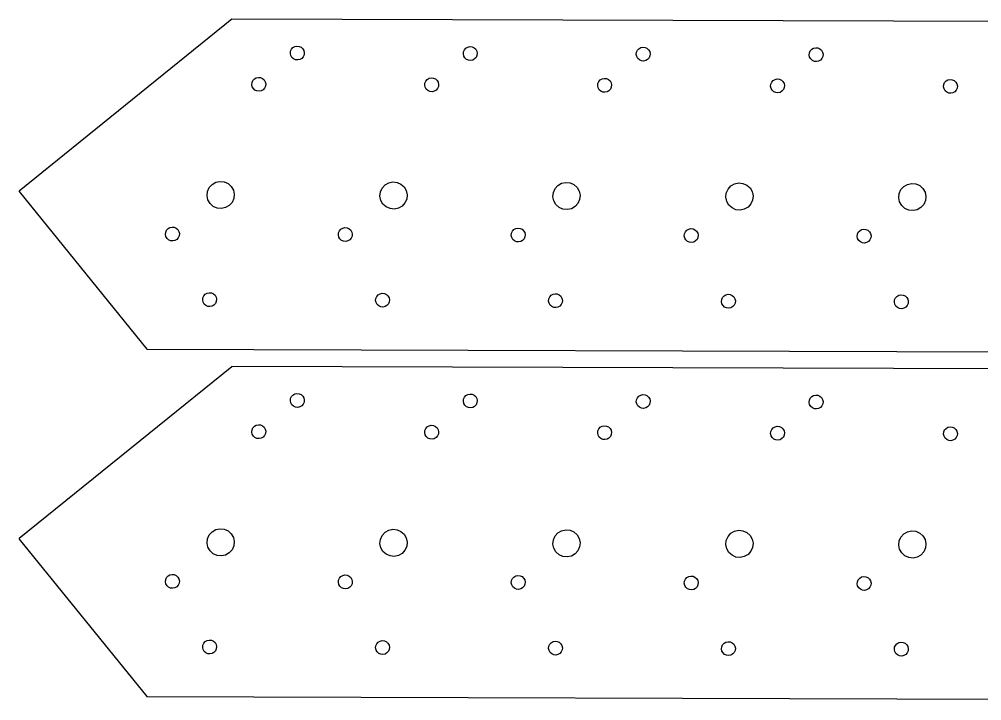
# Model space of a CAD drawing. Header units: metres. Extents: x 5 to 408, y 9 to 287.
# Drawn here: x 5.6 to 199.5, y 8.8 to 146.1 of the extents above; entities that cross this region are included whole.
import ezdxf

# ---------------------------------------------------------------- set-up
doc = ezdxf.new("R2010")
doc.units = ezdxf.units.M

msp = doc.modelspace()

# ---------------------------------------------------------------- linework, layer by layer
for p, q in [((48.4437, 146.137), (5.6551, 111.487)), ((48.4763, 146.148), (48.4437, 146.137)), ((325.884, 145.308), (48.4763, 146.148)), ((60.2551, 139.26), (60.3009, 139.695)), ((60.3009, 139.695), (60.4789, 140.095)), ((60.4789, 140.095), (60.7717, 140.42)), ((60.7717, 140.42), (61.1507, 140.639)), ((61.1507, 140.639), (61.5787, 140.73)), ((61.5787, 140.73), (62.014, 140.684)), ((62.014, 140.684), (62.4138, 140.506)), ((62.4138, 140.506), (62.739, 140.213)), ((62.739, 140.213), (62.9578, 139.834)), ((62.9578, 139.834), (63.0488, 139.406)), ((95.0831, 139.154), (95.1288, 139.589)), ((95.1288, 139.589), (95.3069, 139.989)), ((95.3069, 139.989), (95.5996, 140.314)), ((95.5996, 140.314), (95.9787, 140.533)), ((95.9787, 140.533), (96.4067, 140.624)), ((96.4067, 140.624), (96.842, 140.578)), ((96.842, 140.578), (97.2418, 140.4)), ((97.2418, 140.4), (97.5669, 140.108)), ((97.5669, 140.108), (97.7858, 139.729)), ((97.7858, 139.729), (97.8768, 139.301)), ((129.957, 139.484), (130.135, 139.884)), ((130.135, 139.884), (130.428, 140.209)), ((130.428, 140.209), (130.807, 140.428)), ((130.807, 140.428), (131.235, 140.519)), ((131.235, 140.519), (131.67, 140.473)), ((131.67, 140.473), (132.07, 140.295)), ((132.07, 140.295), (132.395, 140.002)), ((132.395, 140.002), (132.614, 139.623)), ((132.614, 139.623), (132.705, 139.195)), ((164.785, 139.378), (164.963, 139.778)), ((164.963, 139.778), (165.256, 140.103)), ((165.256, 140.103), (165.635, 140.322)), ((165.635, 140.322), (166.063, 140.413)), ((166.063, 140.413), (166.498, 140.367)), ((166.498, 140.367), (166.898, 140.189)), ((166.898, 140.189), (167.223, 139.896)), ((167.223, 139.896), (167.442, 139.517)), ((60.3461, 138.832), (60.2551, 139.26)), ((60.5649, 138.453), (60.3461, 138.832)), ((60.8901, 138.16), (60.5649, 138.453)), ((61.2899, 137.982), (60.8901, 138.16)), ((61.7252, 137.936), (61.2899, 137.982)), ((62.1532, 138.027), (61.7252, 137.936)), ((62.5322, 138.246), (62.1532, 138.027)), ((62.825, 138.571), (62.5322, 138.246)), ((63.003, 138.971), (62.825, 138.571)), ((63.0488, 139.406), (63.003, 138.971)), ((95.1741, 138.726), (95.0831, 139.154)), ((95.3929, 138.347), (95.1741, 138.726)), ((95.7181, 138.054), (95.3929, 138.347)), ((96.1179, 137.876), (95.7181, 138.054)), ((96.5532, 137.83), (96.1179, 137.876)), ((96.9812, 137.921), (96.5532, 137.83)), ((97.3602, 138.14), (96.9812, 137.921)), ((97.653, 138.465), (97.3602, 138.14)), ((97.831, 138.865), (97.653, 138.465)), ((97.8768, 139.301), (97.831, 138.865)), ((129.911, 139.048), (129.957, 139.484)), ((130.002, 138.62), (129.911, 139.048)), ((130.221, 138.241), (130.002, 138.62)), ((130.546, 137.949), (130.221, 138.241)), ((130.946, 137.771), (130.546, 137.949)), ((131.381, 137.725), (130.946, 137.771)), ((131.809, 137.816), (131.381, 137.725)), ((132.188, 138.035), (131.809, 137.816)), ((132.481, 138.36), (132.188, 138.035)), ((132.659, 138.76), (132.481, 138.36)), ((132.705, 139.195), (132.659, 138.76)), ((164.739, 138.943), (164.785, 139.378)), ((164.83, 138.515), (164.739, 138.943)), ((165.049, 138.136), (164.83, 138.515)), ((165.374, 137.843), (165.049, 138.136)), ((165.774, 137.665), (165.374, 137.843)), ((166.209, 137.619), (165.774, 137.665)), ((166.637, 137.71), (166.209, 137.619)), ((167.016, 137.929), (166.637, 137.71)), ((167.309, 138.254), (167.016, 137.929)), ((167.487, 138.654), (167.309, 138.254)), ((167.442, 139.517), (167.533, 139.089)), ((167.533, 139.089), (167.487, 138.654)), ((52.5294, 133.402), (52.7074, 133.801)), ((52.7074, 133.801), (53.0002, 134.127)), ((53.0002, 134.127), (53.3792, 134.345)), ((53.3792, 134.345), (53.8072, 134.436)), ((53.8072, 134.436), (54.2425, 134.391)), ((54.2425, 134.391), (54.6423, 134.213)), ((54.6423, 134.213), (54.9675, 133.92)), ((54.9675, 133.92), (55.1864, 133.541)), ((87.5354, 133.696), (87.8282, 134.021)), ((87.8282, 134.021), (88.2072, 134.24)), ((88.2072, 134.24), (88.6352, 134.331)), ((88.6352, 134.331), (89.0705, 134.285)), ((89.0705, 134.285), (89.4703, 134.107)), ((89.4703, 134.107), (89.7955, 133.814)), ((89.7955, 133.814), (90.0143, 133.435)), ((122.363, 133.59), (122.656, 133.916)), ((122.656, 133.916), (123.035, 134.134)), ((123.035, 134.134), (123.463, 134.225)), ((123.463, 134.225), (123.898, 134.18)), ((123.898, 134.18), (124.298, 134.002)), ((124.298, 134.002), (124.623, 133.709)), ((157.191, 133.485), (157.484, 133.81)), ((157.484, 133.81), (157.863, 134.029)), ((157.863, 134.029), (158.291, 134.12)), ((158.291, 134.12), (158.726, 134.074)), ((158.726, 134.074), (159.126, 133.896)), ((159.126, 133.896), (159.451, 133.603)), ((192.312, 133.704), (192.691, 133.923)), ((192.691, 133.923), (193.119, 134.014)), ((193.119, 134.014), (193.554, 133.968)), ((193.554, 133.968), (193.954, 133.79)), ((193.954, 133.79), (194.279, 133.498)), ((52.4836, 132.966), (52.5294, 133.402)), ((52.5746, 132.538), (52.4836, 132.966)), ((52.7935, 132.159), (52.5746, 132.538)), ((53.1187, 131.867), (52.7935, 132.159)), ((53.5184, 131.689), (53.1187, 131.867)), ((54.7608, 131.953), (54.3817, 131.734)), ((55.0536, 132.278), (54.7608, 131.953)), ((55.2316, 132.678), (55.0536, 132.278)), ((55.1864, 133.541), (55.2773, 133.113)), ((55.2773, 133.113), (55.2316, 132.678)), ((87.3116, 132.861), (87.3574, 133.296)), ((87.4026, 132.433), (87.3116, 132.861)), ((87.3574, 133.296), (87.5354, 133.696)), ((87.6215, 132.054), (87.4026, 132.433)), ((87.9466, 131.761), (87.6215, 132.054)), ((89.5888, 131.847), (89.2097, 131.628)), ((89.8816, 132.172), (89.5888, 131.847)), ((90.0595, 132.572), (89.8816, 132.172)), ((90.0143, 133.435), (90.1053, 133.007)), ((90.1053, 133.007), (90.0595, 132.572)), ((122.14, 132.755), (122.185, 133.191)), ((122.231, 132.327), (122.14, 132.755)), ((122.185, 133.191), (122.363, 133.59)), ((122.449, 131.948), (122.231, 132.327)), ((122.775, 131.655), (122.449, 131.948)), ((124.71, 132.067), (124.417, 131.742)), ((124.623, 133.709), (124.842, 133.33)), ((124.888, 132.466), (124.71, 132.067)), ((124.842, 133.33), (124.933, 132.902)), ((124.933, 132.902), (124.888, 132.466)), ((156.968, 132.65), (157.013, 133.085)), ((157.059, 132.222), (156.968, 132.65)), ((157.013, 133.085), (157.191, 133.485)), ((157.277, 131.843), (157.059, 132.222)), ((157.603, 131.55), (157.277, 131.843)), ((159.538, 131.961), (159.245, 131.636)), ((159.451, 133.603), (159.67, 133.224)), ((159.716, 132.361), (159.538, 131.961)), ((159.67, 133.224), (159.761, 132.796)), ((159.761, 132.796), (159.716, 132.361)), ((191.796, 132.544), (191.841, 132.979)), ((191.887, 132.116), (191.796, 132.544)), ((191.841, 132.979), (192.019, 133.379)), ((192.105, 131.737), (191.887, 132.116)), ((192.019, 133.379), (192.312, 133.704)), ((194.366, 131.856), (194.073, 131.53)), ((194.279, 133.498), (194.498, 133.119)), ((194.544, 132.255), (194.366, 131.856)), ((194.498, 133.119), (194.589, 132.691)), ((194.589, 132.691), (194.544, 132.255)), ((53.9537, 131.643), (53.5184, 131.689)), ((54.3817, 131.734), (53.9537, 131.643)), ((88.3464, 131.583), (87.9466, 131.761)), ((88.7817, 131.537), (88.3464, 131.583)), ((89.2097, 131.628), (88.7817, 131.537)), ((123.174, 131.477), (122.775, 131.655)), ((123.61, 131.432), (123.174, 131.477)), ((124.038, 131.523), (123.61, 131.432)), ((124.417, 131.742), (124.038, 131.523)), ((158.002, 131.372), (157.603, 131.55)), ((158.438, 131.326), (158.002, 131.372)), ((158.866, 131.417), (158.438, 131.326)), ((159.245, 131.636), (158.866, 131.417)), ((192.431, 131.444), (192.105, 131.737)), ((192.83, 131.266), (192.431, 131.444)), ((193.266, 131.221), (192.83, 131.266)), ((193.694, 131.312), (193.266, 131.221)), ((194.073, 131.53), (193.694, 131.312)), ((43.9052, 112.232), (44.479, 112.869)), ((44.479, 112.869), (45.2217, 113.298)), ((45.2217, 113.298), (46.0606, 113.476)), ((46.0606, 113.476), (46.9135, 113.387)), ((46.9135, 113.387), (47.6971, 113.038)), ((47.6971, 113.038), (48.3343, 112.464)), ((48.3343, 112.464), (48.7632, 111.721)), ((78.7332, 112.126), (79.307, 112.764)), ((79.307, 112.764), (80.0497, 113.192)), ((80.0497, 113.192), (80.8885, 113.371)), ((80.8885, 113.371), (81.7415, 113.281)), ((81.7415, 113.281), (82.525, 112.932)), ((82.525, 112.932), (83.1623, 112.358)), ((113.561, 112.021), (114.135, 112.658)), ((114.135, 112.658), (114.878, 113.087)), ((114.878, 113.087), (115.717, 113.265)), ((115.717, 113.265), (116.57, 113.176)), ((116.57, 113.176), (117.353, 112.827)), ((117.353, 112.827), (117.99, 112.253)), ((148.389, 111.915), (148.963, 112.552)), ((148.963, 112.552), (149.706, 112.981)), ((149.706, 112.981), (150.545, 113.16)), ((150.545, 113.16), (151.398, 113.07)), ((151.398, 113.07), (152.181, 112.721)), ((152.181, 112.721), (152.818, 112.147)), ((183.217, 111.81), (183.791, 112.447)), ((183.791, 112.447), (184.534, 112.876)), ((184.534, 112.876), (185.373, 113.054)), ((185.373, 113.054), (186.226, 112.964)), ((186.226, 112.964), (187.009, 112.616)), ((187.009, 112.616), (187.646, 112.042)), ((5.6551, 111.487), (5.6464, 111.405)), ((5.6464, 111.405), (31.3257, 79.6938)), ((43.4667, 110.595), (43.5563, 111.448)), ((43.645, 109.757), (43.4667, 110.595)), ((43.5563, 111.448), (43.9052, 112.232)), ((48.7632, 111.721), (48.9415, 110.882)), ((48.9415, 110.882), (48.8518, 110.029)), ((78.2946, 110.49), (78.3843, 111.343)), ((78.473, 109.651), (78.2946, 110.49)), ((78.3843, 111.343), (78.7332, 112.126)), ((83.1623, 112.358), (83.5912, 111.616)), ((83.5912, 111.616), (83.7695, 110.777)), ((83.7695, 110.777), (83.6798, 109.924)), ((113.123, 110.384), (113.212, 111.237)), ((113.212, 111.237), (113.561, 112.021)), ((117.99, 112.253), (118.419, 111.51)), ((118.419, 111.51), (118.597, 110.671)), ((118.597, 110.671), (118.508, 109.818)), ((147.951, 110.279), (148.04, 111.132)), ((148.04, 111.132), (148.389, 111.915)), ((152.818, 112.147), (153.247, 111.405)), ((153.247, 111.405), (153.425, 110.566)), ((153.425, 110.566), (153.336, 109.713)), ((182.779, 110.173), (182.868, 111.026)), ((182.868, 111.026), (183.217, 111.81)), ((187.646, 112.042), (188.075, 111.299)), ((188.075, 111.299), (188.253, 110.46)), ((44.0738, 109.014), (43.645, 109.757)), ((44.7111, 108.44), (44.0738, 109.014)), ((47.9292, 108.609), (47.1864, 108.18)), ((48.503, 109.246), (47.9292, 108.609)), ((48.8518, 110.029), (48.503, 109.246)), ((78.9018, 108.908), (78.473, 109.651)), ((79.5391, 108.334), (78.9018, 108.908)), ((83.331, 109.14), (82.7572, 108.503)), ((83.6798, 109.924), (83.331, 109.14)), ((113.301, 109.545), (113.123, 110.384)), ((113.73, 108.803), (113.301, 109.545)), ((114.367, 108.229), (113.73, 108.803)), ((118.159, 109.035), (117.585, 108.398)), ((118.508, 109.818), (118.159, 109.035)), ((148.129, 109.44), (147.951, 110.279)), ((148.558, 108.697), (148.129, 109.44)), ((149.195, 108.123), (148.558, 108.697)), ((152.987, 108.929), (152.413, 108.292)), ((153.336, 109.713), (152.987, 108.929)), ((182.957, 109.334), (182.779, 110.173)), ((183.386, 108.592), (182.957, 109.334)), ((184.023, 108.018), (183.386, 108.592)), ((187.815, 108.824), (187.241, 108.186)), ((188.164, 109.607), (187.815, 108.824)), ((188.253, 110.46), (188.164, 109.607)), ((45.4946, 108.091), (44.7111, 108.44)), ((46.3476, 108.002), (45.4946, 108.091)), ((47.1864, 108.18), (46.3476, 108.002)), ((80.3226, 107.986), (79.5391, 108.334)), ((81.1756, 107.896), (80.3226, 107.986)), ((82.0144, 108.074), (81.1756, 107.896)), ((82.7572, 108.503), (82.0144, 108.074)), ((115.151, 107.88), (114.367, 108.229)), ((116.004, 107.79), (115.151, 107.88)), ((116.842, 107.969), (116.004, 107.79)), ((117.585, 108.398), (116.842, 107.969)), ((149.979, 107.774), (149.195, 108.123)), ((150.832, 107.685), (149.979, 107.774)), ((151.67, 107.863), (150.832, 107.685)), ((152.413, 108.292), (151.67, 107.863)), ((184.807, 107.669), (184.023, 108.018)), ((185.66, 107.579), (184.807, 107.669)), ((186.498, 107.758), (185.66, 107.579)), ((187.241, 108.186), (186.498, 107.758)), ((35.0929, 102.799), (35.1387, 103.234)), ((35.1839, 102.371), (35.0929, 102.799)), ((35.1387, 103.234), (35.3167, 103.634)), ((35.3167, 103.634), (35.6095, 103.959)), ((35.6095, 103.959), (35.9885, 104.178)), ((35.9885, 104.178), (36.4165, 104.269)), ((36.4165, 104.269), (36.8518, 104.223)), ((36.8518, 104.223), (37.2516, 104.046)), ((37.2516, 104.046), (37.5768, 103.753)), ((37.5768, 103.753), (37.7956, 103.374)), ((37.7956, 103.374), (37.8866, 102.946)), ((37.8866, 102.946), (37.8408, 102.51)), ((69.9209, 102.694), (69.9667, 103.129)), ((69.9667, 103.129), (70.1447, 103.529)), ((70.1447, 103.529), (70.4374, 103.854)), ((70.4374, 103.854), (70.8165, 104.073)), ((70.8165, 104.073), (71.2445, 104.164)), ((71.2445, 104.164), (71.6798, 104.118)), ((71.6798, 104.118), (72.0796, 103.94)), ((72.0796, 103.94), (72.4047, 103.647)), ((72.4047, 103.647), (72.6236, 103.268)), ((72.6236, 103.268), (72.7146, 102.84)), ((72.7146, 102.84), (72.6688, 102.405)), ((104.749, 102.588), (104.795, 103.023)), ((104.795, 103.023), (104.973, 103.423)), ((104.973, 103.423), (105.265, 103.748)), ((105.265, 103.748), (105.645, 103.967)), ((105.645, 103.967), (106.072, 104.058)), ((106.072, 104.058), (106.508, 104.012)), ((106.508, 104.012), (106.908, 103.834)), ((106.908, 103.834), (107.233, 103.542)), ((107.233, 103.542), (107.452, 103.163)), ((107.452, 103.163), (107.543, 102.735)), ((139.577, 102.482), (139.623, 102.918)), ((139.623, 102.918), (139.801, 103.318)), ((139.801, 103.318), (140.093, 103.643)), ((140.093, 103.643), (140.473, 103.862)), ((140.473, 103.862), (140.9, 103.953)), ((140.9, 103.953), (141.336, 103.907)), ((141.336, 103.907), (141.736, 103.729)), ((141.736, 103.729), (142.061, 103.436)), ((142.061, 103.436), (142.28, 103.057)), ((142.28, 103.057), (142.371, 102.629)), ((174.405, 102.377), (174.451, 102.812)), ((174.451, 102.812), (174.629, 103.212)), ((174.629, 103.212), (174.921, 103.537)), ((174.921, 103.537), (175.3, 103.756)), ((175.3, 103.756), (175.728, 103.847)), ((175.728, 103.847), (176.164, 103.801)), ((176.164, 103.801), (176.564, 103.623)), ((176.564, 103.623), (176.889, 103.33)), ((176.889, 103.33), (177.108, 102.951)), ((177.108, 102.951), (177.199, 102.523)), ((35.4027, 101.992), (35.1839, 102.371)), ((35.7279, 101.699), (35.4027, 101.992)), ((36.1277, 101.521), (35.7279, 101.699)), ((36.563, 101.476), (36.1277, 101.521)), ((36.991, 101.567), (36.563, 101.476)), ((37.37, 101.785), (36.991, 101.567)), ((37.6628, 102.111), (37.37, 101.785)), ((37.8408, 102.51), (37.6628, 102.111)), ((70.0119, 102.266), (69.9209, 102.694)), ((70.2307, 101.887), (70.0119, 102.266)), ((70.5559, 101.594), (70.2307, 101.887)), ((70.9557, 101.416), (70.5559, 101.594)), ((71.391, 101.37), (70.9557, 101.416)), ((71.819, 101.461), (71.391, 101.37)), ((72.198, 101.68), (71.819, 101.461)), ((72.4908, 102.005), (72.198, 101.68)), ((72.6688, 102.405), (72.4908, 102.005)), ((104.84, 102.16), (104.749, 102.588)), ((105.059, 101.781), (104.84, 102.16)), ((105.384, 101.488), (105.059, 101.781)), ((105.784, 101.31), (105.384, 101.488)), ((106.219, 101.264), (105.784, 101.31)), ((106.647, 101.355), (106.219, 101.264)), ((107.026, 101.574), (106.647, 101.355)), ((107.319, 101.899), (107.026, 101.574)), ((107.497, 102.299), (107.319, 101.899)), ((107.543, 102.735), (107.497, 102.299)), ((139.668, 102.055), (139.577, 102.482)), ((139.887, 101.675), (139.668, 102.055)), ((140.212, 101.383), (139.887, 101.675)), ((140.612, 101.205), (140.212, 101.383)), ((141.047, 101.159), (140.612, 101.205)), ((141.475, 101.25), (141.047, 101.159)), ((141.854, 101.469), (141.475, 101.25)), ((142.147, 101.794), (141.854, 101.469)), ((142.325, 102.194), (142.147, 101.794)), ((142.371, 102.629), (142.325, 102.194)), ((174.496, 101.949), (174.405, 102.377)), ((174.715, 101.57), (174.496, 101.949)), ((175.04, 101.277), (174.715, 101.57)), ((175.44, 101.099), (175.04, 101.277)), ((175.875, 101.053), (175.44, 101.099)), ((176.303, 101.144), (175.875, 101.053)), ((176.682, 101.363), (176.303, 101.144)), ((176.975, 101.688), (176.682, 101.363)), ((177.153, 102.088), (176.975, 101.688)), ((177.199, 102.523), (177.153, 102.088)), ((42.5898, 89.5687), (42.6356, 90.004)), ((42.6808, 89.1407), (42.5898, 89.5687)), ((42.6356, 90.004), (42.8136, 90.4038)), ((42.8136, 90.4038), (43.1064, 90.7289)), ((43.1064, 90.7289), (43.4854, 90.9478)), ((43.4854, 90.9478), (43.9134, 91.0388)), ((43.9134, 91.0388), (44.3487, 90.993)), ((44.3487, 90.993), (44.7485, 90.815)), ((44.7485, 90.815), (45.0737, 90.5222)), ((45.0737, 90.5222), (45.2926, 90.1432)), ((45.3378, 89.2799), (45.1598, 88.8801)), ((45.2926, 90.1432), (45.3835, 89.7152)), ((45.3835, 89.7152), (45.3378, 89.2799)), ((77.4178, 89.4631), (77.4636, 89.8984)), ((77.5088, 89.0351), (77.4178, 89.4631)), ((77.4636, 89.8984), (77.6416, 90.2982)), ((77.6416, 90.2982), (77.9344, 90.6234)), ((77.9344, 90.6234), (78.3134, 90.8422)), ((78.3134, 90.8422), (78.7414, 90.9332)), ((78.7414, 90.9332), (79.1767, 90.8875)), ((79.1767, 90.8875), (79.5765, 90.7094)), ((79.5765, 90.7094), (79.9017, 90.4167)), ((79.9017, 90.4167), (80.1205, 90.0376)), ((80.1658, 89.1743), (79.9877, 88.7745)), ((80.1205, 90.0376), (80.2115, 89.6096)), ((80.2115, 89.6096), (80.1658, 89.1743)), ((112.246, 89.3576), (112.292, 89.7928)), ((112.337, 88.9296), (112.246, 89.3576)), ((112.292, 89.7928), (112.47, 90.1926)), ((112.47, 90.1926), (112.762, 90.5178)), ((112.762, 90.5178), (113.141, 90.7367)), ((113.141, 90.7367), (113.569, 90.8277)), ((113.569, 90.8277), (114.005, 90.7819)), ((114.005, 90.7819), (114.405, 90.6039)), ((114.405, 90.6039), (114.73, 90.3111)), ((114.73, 90.3111), (114.949, 89.9321)), ((114.949, 89.9321), (115.04, 89.504)), ((115.04, 89.504), (114.994, 89.0688)), ((147.074, 89.252), (147.12, 89.6873)), ((147.165, 88.824), (147.074, 89.252)), ((147.12, 89.6873), (147.298, 90.0871)), ((147.298, 90.0871), (147.59, 90.4122)), ((147.59, 90.4122), (147.969, 90.6311)), ((147.969, 90.6311), (148.397, 90.7221)), ((148.397, 90.7221), (148.833, 90.6763)), ((148.833, 90.6763), (149.232, 90.4983)), ((149.232, 90.4983), (149.558, 90.2055)), ((149.558, 90.2055), (149.777, 89.8265)), ((149.777, 89.8265), (149.867, 89.3985)), ((149.867, 89.3985), (149.822, 88.9632)), ((181.902, 89.1465), (181.948, 89.5817)), ((181.948, 89.5817), (182.126, 89.9815)), ((182.126, 89.9815), (182.418, 90.3067)), ((182.418, 90.3067), (182.797, 90.5255)), ((182.797, 90.5255), (183.225, 90.6165)), ((183.225, 90.6165), (183.661, 90.5708)), ((183.661, 90.5708), (184.06, 90.3928)), ((184.06, 90.3928), (184.386, 90.1)), ((184.386, 90.1), (184.604, 89.7209)), ((184.604, 89.7209), (184.695, 89.2929)), ((184.695, 89.2929), (184.65, 88.8577)), ((42.8997, 88.7616), (42.6808, 89.1407)), ((43.2248, 88.4689), (42.8997, 88.7616)), ((43.6246, 88.2908), (43.2248, 88.4689)), ((44.0599, 88.2451), (43.6246, 88.2908)), ((44.4879, 88.3361), (44.0599, 88.2451)), ((44.867, 88.5549), (44.4879, 88.3361)), ((45.1598, 88.8801), (44.867, 88.5549)), ((77.7277, 88.6561), (77.5088, 89.0351)), ((78.0528, 88.3633), (77.7277, 88.6561)), ((78.4526, 88.1853), (78.0528, 88.3633)), ((78.8879, 88.1395), (78.4526, 88.1853)), ((79.3159, 88.2305), (78.8879, 88.1395)), ((79.695, 88.4493), (79.3159, 88.2305)), ((79.9877, 88.7745), (79.695, 88.4493)), ((112.556, 88.5505), (112.337, 88.9296)), ((112.881, 88.2577), (112.556, 88.5505)), ((113.281, 88.0797), (112.881, 88.2577)), ((113.716, 88.034), (113.281, 88.0797)), ((114.144, 88.125), (113.716, 88.034)), ((114.523, 88.3438), (114.144, 88.125)), ((114.816, 88.669), (114.523, 88.3438)), ((114.994, 89.0688), (114.816, 88.669)), ((147.384, 88.4449), (147.165, 88.824)), ((147.709, 88.1522), (147.384, 88.4449)), ((148.109, 87.9742), (147.709, 88.1522)), ((148.544, 87.9284), (148.109, 87.9742)), ((148.972, 88.0194), (148.544, 87.9284)), ((149.351, 88.2382), (148.972, 88.0194)), ((149.644, 88.5634), (149.351, 88.2382)), ((149.822, 88.9632), (149.644, 88.5634)), ((181.993, 88.7185), (181.902, 89.1465)), ((182.212, 88.3394), (181.993, 88.7185)), ((182.537, 88.0466), (182.212, 88.3394)), ((182.937, 87.8686), (182.537, 88.0466)), ((183.372, 87.8228), (182.937, 87.8686)), ((183.8, 87.9138), (183.372, 87.8228)), ((184.179, 88.1327), (183.8, 87.9138)), ((184.472, 88.4578), (184.179, 88.1327)), ((184.65, 88.8577), (184.472, 88.4578)), ((31.3257, 79.6938), (31.3663, 79.6743)), ((31.3663, 79.6743), (315.221, 78.814)), ((48.4437, 76.137), (5.6551, 41.4874)), ((48.4763, 76.1485), (48.4437, 76.137)), ((325.884, 75.3076), (48.4763, 76.1485)), ((60.3009, 69.6949), (60.4789, 70.0947)), ((60.4789, 70.0947), (60.7717, 70.4199)), ((60.7717, 70.4199), (61.1507, 70.6387)), ((61.1507, 70.6387), (61.5787, 70.7297)), ((61.5787, 70.7297), (62.014, 70.6839)), ((62.014, 70.6839), (62.4138, 70.5059)), ((62.4138, 70.5059), (62.739, 70.2132)), ((62.739, 70.2132), (62.9578, 69.8341)), ((62.9578, 69.8341), (63.0488, 69.4061)), ((95.1288, 69.5893), (95.3069, 69.9891)), ((95.3069, 69.9891), (95.5996, 70.3143)), ((95.5996, 70.3143), (95.9787, 70.5332)), ((95.9787, 70.5332), (96.4067, 70.6241)), ((96.4067, 70.6241), (96.842, 70.5784)), ((96.842, 70.5784), (97.2418, 70.4004)), ((97.2418, 70.4004), (97.5669, 70.1076)), ((97.5669, 70.1076), (97.7858, 69.7285)), ((129.957, 69.4837), (130.135, 69.8836)), ((130.135, 69.8836), (130.428, 70.2087)), ((130.428, 70.2087), (130.807, 70.4276)), ((130.807, 70.4276), (131.235, 70.5186)), ((131.235, 70.5186), (131.67, 70.4728)), ((131.67, 70.4728), (132.07, 70.2948)), ((132.07, 70.2948), (132.395, 70.002)), ((132.395, 70.002), (132.614, 69.623)), ((164.963, 69.778), (165.256, 70.1032)), ((165.256, 70.1032), (165.635, 70.322)), ((165.635, 70.322), (166.063, 70.413)), ((166.063, 70.413), (166.498, 70.3672)), ((166.498, 70.3672), (166.898, 70.1893)), ((166.898, 70.1893), (167.223, 69.8965)), ((167.223, 69.8965), (167.442, 69.5174)), ((60.2551, 69.2596), (60.3009, 69.6949)), ((60.3461, 68.8316), (60.2551, 69.2596)), ((60.5649, 68.4526), (60.3461, 68.8316)), ((60.8901, 68.1598), (60.5649, 68.4526)), ((61.2899, 67.9818), (60.8901, 68.1598)), ((61.7252, 67.936), (61.2899, 67.9818)), ((62.1532, 68.027), (61.7252, 67.936)), ((62.5322, 68.2458), (62.1532, 68.027)), ((62.825, 68.571), (62.5322, 68.2458)), ((63.003, 68.9708), (62.825, 68.571)), ((63.0488, 69.4061), (63.003, 68.9708)), ((95.0831, 69.154), (95.1288, 69.5893)), ((95.1741, 68.726), (95.0831, 69.154)), ((95.3929, 68.347), (95.1741, 68.726)), ((95.7181, 68.0542), (95.3929, 68.347)), ((96.1179, 67.8762), (95.7181, 68.0542)), ((96.5532, 67.8304), (96.1179, 67.8762)), ((96.9812, 67.9214), (96.5532, 67.8304)), ((97.3602, 68.1403), (96.9812, 67.9214)), ((97.653, 68.4654), (97.3602, 68.1403)), ((97.831, 68.8652), (97.653, 68.4654)), ((97.7858, 69.7285), (97.8768, 69.3005)), ((97.8768, 69.3005), (97.831, 68.8652)), ((129.911, 69.0485), (129.957, 69.4837)), ((130.002, 68.6205), (129.911, 69.0485)), ((130.221, 68.2414), (130.002, 68.6205)), ((130.546, 67.9487), (130.221, 68.2414)), ((130.946, 67.7706), (130.546, 67.9487)), ((132.188, 68.0347), (131.809, 67.8159)), ((132.481, 68.3599), (132.188, 68.0347)), ((132.659, 68.7597), (132.481, 68.3599)), ((132.614, 69.623), (132.705, 69.195)), ((132.705, 69.195), (132.659, 68.7597)), ((164.739, 68.9429), (164.785, 69.3782)), ((164.83, 68.5149), (164.739, 68.9429)), ((164.785, 69.3782), (164.963, 69.778)), ((165.049, 68.1359), (164.83, 68.5149)), ((165.374, 67.8431), (165.049, 68.1359)), ((167.016, 67.9292), (166.637, 67.7103)), ((167.309, 68.2543), (167.016, 67.9292)), ((167.487, 68.6541), (167.309, 68.2543)), ((167.442, 69.5174), (167.533, 69.0894)), ((167.533, 69.0894), (167.487, 68.6541)), ((131.381, 67.7249), (130.946, 67.7706)), ((131.809, 67.8159), (131.381, 67.7249)), ((165.774, 67.6651), (165.374, 67.8431)), ((166.209, 67.6193), (165.774, 67.6651)), ((166.637, 67.7103), (166.209, 67.6193)), ((52.7074, 63.8015), (53.0002, 64.1267)), ((53.0002, 64.1267), (53.3792, 64.3455)), ((53.3792, 64.3455), (53.8072, 64.4365)), ((53.8072, 64.4365), (54.2425, 64.3907)), ((54.2425, 64.3907), (54.6423, 64.2127)), ((54.6423, 64.2127), (54.9675, 63.9199)), ((87.5354, 63.6959), (87.8282, 64.0211)), ((87.8282, 64.0211), (88.2072, 64.2399)), ((88.2072, 64.2399), (88.6352, 64.3309)), ((88.6352, 64.3309), (89.0705, 64.2852)), ((89.0705, 64.2852), (89.4703, 64.1071)), ((89.4703, 64.1071), (89.7955, 63.8144)), ((122.656, 63.9155), (123.035, 64.1344)), ((123.035, 64.1344), (123.463, 64.2254)), ((123.463, 64.2254), (123.898, 64.1796)), ((123.898, 64.1796), (124.298, 64.0016)), ((124.298, 64.0016), (124.623, 63.7088)), ((157.484, 63.81), (157.863, 64.0288)), ((157.863, 64.0288), (158.291, 64.1198)), ((158.291, 64.1198), (158.726, 64.074)), ((158.726, 64.074), (159.126, 63.896)), ((192.691, 63.9232), (193.119, 64.0142)), ((193.119, 64.0142), (193.554, 63.9685)), ((193.554, 63.9685), (193.954, 63.7905)), ((52.4836, 62.9664), (52.5294, 63.4017)), ((52.5746, 62.5384), (52.4836, 62.9664)), ((52.5294, 63.4017), (52.7074, 63.8015)), ((52.7935, 62.1594), (52.5746, 62.5384)), ((53.1187, 61.8665), (52.7935, 62.1594)), ((55.0536, 62.2778), (54.7608, 61.9526)), ((54.9675, 63.9199), (55.1864, 63.5409)), ((55.2316, 62.6776), (55.0536, 62.2778)), ((55.1864, 63.5409), (55.2773, 63.1129)), ((55.2773, 63.1129), (55.2316, 62.6776)), ((87.3116, 62.8608), (87.3574, 63.2961)), ((87.4026, 62.4328), (87.3116, 62.8608)), ((87.3574, 63.2961), (87.5354, 63.6959)), ((87.6215, 62.0538), (87.4026, 62.4328)), ((87.9466, 61.761), (87.6215, 62.0538)), ((89.8816, 62.1723), (89.5888, 61.8471)), ((89.7955, 63.8144), (90.0143, 63.4353)), ((90.0595, 62.572), (89.8816, 62.1723)), ((90.0143, 63.4353), (90.1053, 63.0073)), ((90.1053, 63.0073), (90.0595, 62.572)), ((122.14, 62.7553), (122.185, 63.1906)), ((122.231, 62.3273), (122.14, 62.7553)), ((122.185, 63.1906), (122.363, 63.5904)), ((122.449, 61.9482), (122.231, 62.3273)), ((122.363, 63.5904), (122.656, 63.9155)), ((124.71, 62.0667), (124.417, 61.7415)), ((124.623, 63.7088), (124.842, 63.3297)), ((124.888, 62.4665), (124.71, 62.0667)), ((124.842, 63.3297), (124.933, 62.9018)), ((124.933, 62.9018), (124.888, 62.4665)), ((156.968, 62.6497), (157.013, 63.085)), ((157.059, 62.2217), (156.968, 62.6497)), ((157.013, 63.085), (157.191, 63.4848)), ((157.277, 61.8427), (157.059, 62.2217)), ((157.191, 63.4848), (157.484, 63.81)), ((159.126, 63.896), (159.451, 63.6033)), ((159.451, 63.6033), (159.67, 63.2242)), ((159.716, 62.3609), (159.538, 61.9611)), ((159.67, 63.2242), (159.761, 62.7962)), ((159.761, 62.7962), (159.716, 62.3609)), ((191.796, 62.5442), (191.841, 62.9794)), ((191.887, 62.1162), (191.796, 62.5442)), ((191.841, 62.9794), (192.019, 63.3792)), ((192.105, 61.7371), (191.887, 62.1162)), ((192.019, 63.3792), (192.312, 63.7044)), ((192.312, 63.7044), (192.691, 63.9232)), ((193.954, 63.7905), (194.279, 63.4977)), ((194.279, 63.4977), (194.498, 63.1186)), ((194.544, 62.2554), (194.366, 61.8556)), ((194.498, 63.1186), (194.589, 62.6906)), ((194.589, 62.6906), (194.544, 62.2554)), ((53.5184, 61.6886), (53.1187, 61.8665)), ((53.9537, 61.6428), (53.5184, 61.6886)), ((54.3817, 61.7338), (53.9537, 61.6428)), ((54.7608, 61.9526), (54.3817, 61.7338)), ((88.3464, 61.583), (87.9466, 61.761)), ((88.7817, 61.5372), (88.3464, 61.583)), ((89.2097, 61.6282), (88.7817, 61.5372)), ((89.5888, 61.8471), (89.2097, 61.6282)), ((122.775, 61.6554), (122.449, 61.9482)), ((123.174, 61.4774), (122.775, 61.6554)), ((123.61, 61.4317), (123.174, 61.4774)), ((124.038, 61.5226), (123.61, 61.4317)), ((124.417, 61.7415), (124.038, 61.5226)), ((157.603, 61.5499), (157.277, 61.8427)), ((158.002, 61.3719), (157.603, 61.5499)), ((158.438, 61.3261), (158.002, 61.3719)), ((158.866, 61.4171), (158.438, 61.3261)), ((159.245, 61.636), (158.866, 61.4171)), ((159.538, 61.9611), (159.245, 61.636)), ((192.431, 61.4443), (192.105, 61.7371)), ((192.83, 61.2663), (192.431, 61.4443)), ((193.266, 61.2206), (192.83, 61.2663)), ((193.694, 61.3115), (193.266, 61.2206)), ((194.073, 61.5304), (193.694, 61.3115)), ((194.366, 61.8556), (194.073, 61.5304)), ((43.9052, 42.2319), (44.479, 42.8692)), ((44.479, 42.8692), (45.2217, 43.298)), ((45.2217, 43.298), (46.0606, 43.4763)), ((46.0606, 43.4763), (46.9135, 43.3867)), ((46.9135, 43.3867), (47.6971, 43.0378)), ((47.6971, 43.0378), (48.3343, 42.464)), ((78.7332, 42.1263), (79.307, 42.7636)), ((79.307, 42.7636), (80.0497, 43.1925)), ((80.0497, 43.1925), (80.8885, 43.3708)), ((80.8885, 43.3708), (81.7415, 43.2811)), ((81.7415, 43.2811), (82.525, 42.9323)), ((82.525, 42.9323), (83.1623, 42.3584)), ((113.561, 42.0208), (114.135, 42.6581)), ((114.135, 42.6581), (114.878, 43.0869)), ((114.878, 43.0869), (115.717, 43.2652)), ((115.717, 43.2652), (116.57, 43.1755)), ((116.57, 43.1755), (117.353, 42.8267)), ((117.353, 42.8267), (117.99, 42.2529)), ((148.963, 42.5525), (149.706, 42.9813)), ((149.706, 42.9813), (150.545, 43.1596)), ((150.545, 43.1596), (151.398, 43.07)), ((151.398, 43.07), (152.181, 42.7211)), ((152.181, 42.7211), (152.818, 42.1473)), ((183.791, 42.4469), (184.534, 42.8758)), ((184.534, 42.8758), (185.373, 43.0541)), ((185.373, 43.0541), (186.226, 42.9644)), ((186.226, 42.9644), (187.009, 42.6156)), ((5.6551, 41.4874), (5.6464, 41.405)), ((5.6464, 41.405), (31.3257, 9.6938)), ((43.4667, 40.5954), (43.5563, 41.4484)), ((43.5563, 41.4484), (43.9052, 42.2319)), ((48.3343, 42.464), (48.7632, 41.7212)), ((48.7632, 41.7212), (48.9415, 40.8824)), ((48.9415, 40.8824), (48.8518, 40.0294)), ((78.2946, 40.4899), (78.3843, 41.3428)), ((78.3843, 41.3428), (78.7332, 42.1263)), ((83.1623, 42.3584), (83.5912, 41.6157)), ((83.5912, 41.6157), (83.7695, 40.7769)), ((83.7695, 40.7769), (83.6798, 39.9239)), ((113.123, 40.3843), (113.212, 41.2373)), ((113.212, 41.2373), (113.561, 42.0208)), ((117.99, 42.2529), (118.419, 41.5101)), ((118.419, 41.5101), (118.597, 40.6713)), ((147.951, 40.2787), (148.04, 41.1317)), ((148.04, 41.1317), (148.389, 41.9152)), ((148.389, 41.9152), (148.963, 42.5525)), ((152.818, 42.1473), (153.247, 41.4046)), ((153.247, 41.4046), (153.425, 40.5657)), ((182.779, 40.1732), (182.868, 41.0262)), ((182.868, 41.0262), (183.217, 41.8096)), ((183.217, 41.8096), (183.791, 42.4469)), ((187.009, 42.6156), (187.646, 42.0418)), ((187.646, 42.0418), (188.075, 41.299)), ((188.075, 41.299), (188.253, 40.4602)), ((43.645, 39.7566), (43.4667, 40.5954)), ((44.0738, 39.0138), (43.645, 39.7566)), ((44.7111, 38.44), (44.0738, 39.0138)), ((48.503, 39.2459), (47.9292, 38.6087)), ((48.8518, 40.0294), (48.503, 39.2459)), ((78.473, 39.651), (78.2946, 40.4899)), ((78.9018, 38.9083), (78.473, 39.651)), ((79.5391, 38.3344), (78.9018, 38.9083)), ((83.331, 39.1404), (82.7572, 38.5031)), ((83.6798, 39.9239), (83.331, 39.1404)), ((113.301, 39.5455), (113.123, 40.3843)), ((113.73, 38.8027), (113.301, 39.5455)), ((114.367, 38.2289), (113.73, 38.8027)), ((118.159, 39.0348), (117.585, 38.3975)), ((118.508, 39.8183), (118.159, 39.0348)), ((118.597, 40.6713), (118.508, 39.8183)), ((148.129, 39.4399), (147.951, 40.2787)), ((148.558, 38.6971), (148.129, 39.4399)), ((152.987, 38.9293), (152.413, 38.292)), ((153.336, 39.7128), (152.987, 38.9293)), ((153.425, 40.5657), (153.336, 39.7128)), ((182.957, 39.3344), (182.779, 40.1732)), ((183.386, 38.5916), (182.957, 39.3344)), ((187.815, 38.8237), (187.241, 38.1864)), ((188.164, 39.6072), (187.815, 38.8237)), ((188.253, 40.4602), (188.164, 39.6072)), ((45.4946, 38.0912), (44.7111, 38.44)), ((46.3476, 38.0015), (45.4946, 38.0912)), ((47.1864, 38.1798), (46.3476, 38.0015)), ((47.9292, 38.6087), (47.1864, 38.1798)), ((80.3226, 37.9856), (79.5391, 38.3344)), ((81.1756, 37.896), (80.3226, 37.9856)), ((82.0144, 38.0743), (81.1756, 37.896)), ((82.7572, 38.5031), (82.0144, 38.0743)), ((115.151, 37.8801), (114.367, 38.2289)), ((116.004, 37.7904), (115.151, 37.8801)), ((116.842, 37.9687), (116.004, 37.7904)), ((117.585, 38.3975), (116.842, 37.9687)), ((149.195, 38.1233), (148.558, 38.6971)), ((149.979, 37.7745), (149.195, 38.1233)), ((150.832, 37.6848), (149.979, 37.7745)), ((151.67, 37.8631), (150.832, 37.6848)), ((152.413, 38.292), (151.67, 37.8631)), ((184.023, 38.0178), (183.386, 38.5916)), ((184.807, 37.6689), (184.023, 38.0178)), ((185.66, 37.5793), (184.807, 37.6689)), ((186.498, 37.7576), (185.66, 37.5793)), ((187.241, 38.1864), (186.498, 37.7576)), ((35.0929, 32.7992), (35.1387, 33.2344)), ((35.1387, 33.2344), (35.3167, 33.6342)), ((35.3167, 33.6342), (35.6095, 33.9594)), ((35.6095, 33.9594), (35.9885, 34.1783)), ((35.9885, 34.1783), (36.4165, 34.2692)), ((36.4165, 34.2692), (36.8518, 34.2235)), ((36.8518, 34.2235), (37.2516, 34.0455)), ((37.2516, 34.0455), (37.5768, 33.7527)), ((37.5768, 33.7527), (37.7956, 33.3737)), ((37.7956, 33.3737), (37.8866, 32.9457)), ((69.9209, 32.6936), (69.9667, 33.1289)), ((69.9667, 33.1289), (70.1447, 33.5287)), ((70.1447, 33.5287), (70.4374, 33.8539)), ((70.4374, 33.8539), (70.8165, 34.0727)), ((70.8165, 34.0727), (71.2445, 34.1637)), ((71.2445, 34.1637), (71.6798, 34.1179)), ((71.6798, 34.1179), (72.0796, 33.9399)), ((72.0796, 33.9399), (72.4047, 33.6471)), ((72.4047, 33.6471), (72.6236, 33.2681)), ((72.6236, 33.2681), (72.7146, 32.8401)), ((104.749, 32.588), (104.795, 33.0233)), ((104.795, 33.0233), (104.973, 33.4231)), ((104.973, 33.4231), (105.265, 33.7483)), ((105.265, 33.7483), (105.645, 33.9671)), ((105.645, 33.9671), (106.072, 34.0581)), ((106.072, 34.0581), (106.508, 34.0124)), ((106.508, 34.0124), (106.908, 33.8344)), ((106.908, 33.8344), (107.233, 33.5416)), ((107.233, 33.5416), (107.452, 33.1625)), ((107.452, 33.1625), (107.543, 32.7345)), ((139.623, 32.9178), (139.801, 33.3176)), ((139.801, 33.3176), (140.093, 33.6427)), ((140.093, 33.6427), (140.473, 33.8616)), ((140.473, 33.8616), (140.9, 33.9526)), ((140.9, 33.9526), (141.336, 33.9068)), ((141.336, 33.9068), (141.736, 33.7288)), ((141.736, 33.7288), (142.061, 33.436)), ((142.061, 33.436), (142.28, 33.057)), ((142.28, 33.057), (142.371, 32.629)), ((174.451, 32.8122), (174.629, 33.212)), ((174.629, 33.212), (174.921, 33.5372)), ((174.921, 33.5372), (175.3, 33.756)), ((175.3, 33.756), (175.728, 33.847)), ((175.728, 33.847), (176.164, 33.8012)), ((176.164, 33.8012), (176.564, 33.6233)), ((176.564, 33.6233), (176.889, 33.3305)), ((176.889, 33.3305), (177.108, 32.9514)), ((35.1839, 32.3712), (35.0929, 32.7992)), ((35.4027, 31.9921), (35.1839, 32.3712)), ((35.7279, 31.6994), (35.4027, 31.9921)), ((36.1277, 31.5213), (35.7279, 31.6994)), ((36.563, 31.4756), (36.1277, 31.5213)), ((36.991, 31.5666), (36.563, 31.4756)), ((37.37, 31.7854), (36.991, 31.5666)), ((37.6628, 32.1106), (37.37, 31.7854)), ((37.8408, 32.5104), (37.6628, 32.1106)), ((37.8866, 32.9457), (37.8408, 32.5104)), ((70.0119, 32.2656), (69.9209, 32.6936)), ((70.2307, 31.8866), (70.0119, 32.2656)), ((70.5559, 31.5938), (70.2307, 31.8866)), ((70.9557, 31.4158), (70.5559, 31.5938)), ((71.391, 31.37), (70.9557, 31.4158)), ((71.819, 31.461), (71.391, 31.37)), ((72.198, 31.6798), (71.819, 31.461)), ((72.4908, 32.005), (72.198, 31.6798)), ((72.6688, 32.4048), (72.4908, 32.005)), ((72.7146, 32.8401), (72.6688, 32.4048)), ((104.84, 32.1601), (104.749, 32.588)), ((105.059, 31.781), (104.84, 32.1601)), ((105.384, 31.4882), (105.059, 31.781)), ((105.784, 31.3102), (105.384, 31.4882)), ((106.219, 31.2645), (105.784, 31.3102)), ((106.647, 31.3555), (106.219, 31.2645)), ((107.026, 31.5743), (106.647, 31.3555)), ((107.319, 31.8995), (107.026, 31.5743)), ((107.497, 32.2993), (107.319, 31.8995)), ((107.543, 32.7345), (107.497, 32.2993)), ((139.577, 32.4825), (139.623, 32.9178)), ((139.668, 32.0545), (139.577, 32.4825)), ((139.887, 31.6754), (139.668, 32.0545)), ((140.212, 31.3827), (139.887, 31.6754)), ((140.612, 31.2047), (140.212, 31.3827)), ((141.047, 31.1589), (140.612, 31.2047)), ((141.475, 31.2499), (141.047, 31.1589)), ((141.854, 31.4687), (141.475, 31.2499)), ((142.147, 31.7939), (141.854, 31.4687)), ((142.325, 32.1937), (142.147, 31.7939)), ((142.371, 32.629), (142.325, 32.1937)), ((174.405, 32.3769), (174.451, 32.8122)), ((174.496, 31.9489), (174.405, 32.3769)), ((174.715, 31.5699), (174.496, 31.9489)), ((175.04, 31.2771), (174.715, 31.5699)), ((175.44, 31.0991), (175.04, 31.2771)), ((175.875, 31.0533), (175.44, 31.0991)), ((176.303, 31.1443), (175.875, 31.0533)), ((176.682, 31.3632), (176.303, 31.1443)), ((176.975, 31.6884), (176.682, 31.3632)), ((177.153, 32.0881), (176.975, 31.6884)), ((177.108, 32.9514), (177.199, 32.5234)), ((177.199, 32.5234), (177.153, 32.0881)), ((42.5898, 19.5687), (42.6356, 20.004)), ((42.6808, 19.1407), (42.5898, 19.5687)), ((42.6356, 20.004), (42.8136, 20.4038)), ((42.8136, 20.4038), (43.1064, 20.7289)), ((43.1064, 20.7289), (43.4854, 20.9478)), ((43.4854, 20.9478), (43.9134, 21.0388)), ((43.9134, 21.0388), (44.3487, 20.993)), ((44.3487, 20.993), (44.7485, 20.815)), ((44.7485, 20.815), (45.0737, 20.5222)), ((45.0737, 20.5222), (45.2926, 20.1432)), ((45.2926, 20.1432), (45.3835, 19.7152)), ((45.3835, 19.7152), (45.3378, 19.2799)), ((77.4178, 19.4631), (77.4636, 19.8984)), ((77.5088, 19.0351), (77.4178, 19.4631)), ((77.4636, 19.8984), (77.6416, 20.2982)), ((77.6416, 20.2982), (77.9344, 20.6234)), ((77.9344, 20.6234), (78.3134, 20.8422)), ((78.3134, 20.8422), (78.7414, 20.9332)), ((78.7414, 20.9332), (79.1767, 20.8875)), ((79.1767, 20.8875), (79.5765, 20.7094)), ((79.5765, 20.7094), (79.9017, 20.4167)), ((79.9017, 20.4167), (80.1205, 20.0376)), ((80.1205, 20.0376), (80.2115, 19.6096)), ((80.2115, 19.6096), (80.1658, 19.1743)), ((112.246, 19.3576), (112.292, 19.7928)), ((112.292, 19.7928), (112.47, 20.1926)), ((112.47, 20.1926), (112.762, 20.5178)), ((112.762, 20.5178), (113.141, 20.7367)), ((113.141, 20.7367), (113.569, 20.8277)), ((113.569, 20.8277), (114.005, 20.7819)), ((114.005, 20.7819), (114.405, 20.6039)), ((114.405, 20.6039), (114.73, 20.3111)), ((114.73, 20.3111), (114.949, 19.9321)), ((114.949, 19.9321), (115.04, 19.504)), ((115.04, 19.504), (114.994, 19.0688)), ((147.074, 19.252), (147.12, 19.6873)), ((147.12, 19.6873), (147.298, 20.0871)), ((147.298, 20.0871), (147.59, 20.4122)), ((147.59, 20.4122), (147.969, 20.6311)), ((147.969, 20.6311), (148.397, 20.7221)), ((148.397, 20.7221), (148.833, 20.6763)), ((148.833, 20.6763), (149.232, 20.4983)), ((149.232, 20.4983), (149.558, 20.2055)), ((149.558, 20.2055), (149.777, 19.8265)), ((149.777, 19.8265), (149.867, 19.3985)), ((149.867, 19.3985), (149.822, 18.9632)), ((181.902, 19.1465), (181.948, 19.5817)), ((181.948, 19.5817), (182.126, 19.9815)), ((182.126, 19.9815), (182.418, 20.3067)), ((182.418, 20.3067), (182.797, 20.5255)), ((182.797, 20.5255), (183.225, 20.6165)), ((183.225, 20.6165), (183.661, 20.5708)), ((183.661, 20.5708), (184.06, 20.3928)), ((184.06, 20.3928), (184.386, 20.1)), ((184.386, 20.1), (184.604, 19.7209)), ((184.604, 19.7209), (184.695, 19.2929)), ((42.8997, 18.7616), (42.6808, 19.1407)), ((43.2248, 18.4689), (42.8997, 18.7616)), ((43.6246, 18.2908), (43.2248, 18.4689)), ((44.0599, 18.2451), (43.6246, 18.2908)), ((44.4879, 18.3361), (44.0599, 18.2451)), ((44.867, 18.5549), (44.4879, 18.3361)), ((45.1598, 18.8801), (44.867, 18.5549)), ((45.3378, 19.2799), (45.1598, 18.8801)), ((77.7277, 18.6561), (77.5088, 19.0351)), ((78.0528, 18.3633), (77.7277, 18.6561)), ((78.4526, 18.1853), (78.0528, 18.3633)), ((78.8879, 18.1395), (78.4526, 18.1853)), ((79.3159, 18.2305), (78.8879, 18.1395)), ((79.695, 18.4493), (79.3159, 18.2305)), ((79.9877, 18.7745), (79.695, 18.4493)), ((80.1658, 19.1743), (79.9877, 18.7745)), ((112.337, 18.9296), (112.246, 19.3576)), ((112.556, 18.5505), (112.337, 18.9296)), ((112.881, 18.2577), (112.556, 18.5505)), ((113.281, 18.0797), (112.881, 18.2577)), ((113.716, 18.034), (113.281, 18.0797)), ((114.144, 18.125), (113.716, 18.034)), ((114.523, 18.3438), (114.144, 18.125)), ((114.816, 18.669), (114.523, 18.3438)), ((114.994, 19.0688), (114.816, 18.669)), ((147.165, 18.824), (147.074, 19.252)), ((147.384, 18.4449), (147.165, 18.824)), ((147.709, 18.1522), (147.384, 18.4449)), ((148.109, 17.9742), (147.709, 18.1522)), ((148.544, 17.9284), (148.109, 17.9742)), ((148.972, 18.0194), (148.544, 17.9284)), ((149.351, 18.2382), (148.972, 18.0194)), ((149.644, 18.5634), (149.351, 18.2382)), ((149.822, 18.9632), (149.644, 18.5634)), ((181.993, 18.7185), (181.902, 19.1465)), ((182.212, 18.3394), (181.993, 18.7185)), ((182.537, 18.0466), (182.212, 18.3394)), ((182.937, 17.8686), (182.537, 18.0466)), ((183.372, 17.8228), (182.937, 17.8686)), ((183.8, 17.9138), (183.372, 17.8228)), ((184.179, 18.1327), (183.8, 17.9138)), ((184.472, 18.4578), (184.179, 18.1327)), ((184.65, 18.8577), (184.472, 18.4578)), ((184.695, 19.2929), (184.65, 18.8577)), ((31.3257, 9.6938), (31.3663, 9.6743)), ((31.3663, 9.6743), (315.221, 8.814))]:
    msp.add_line(p, q)

doc.saveas('drawing.dxf')
